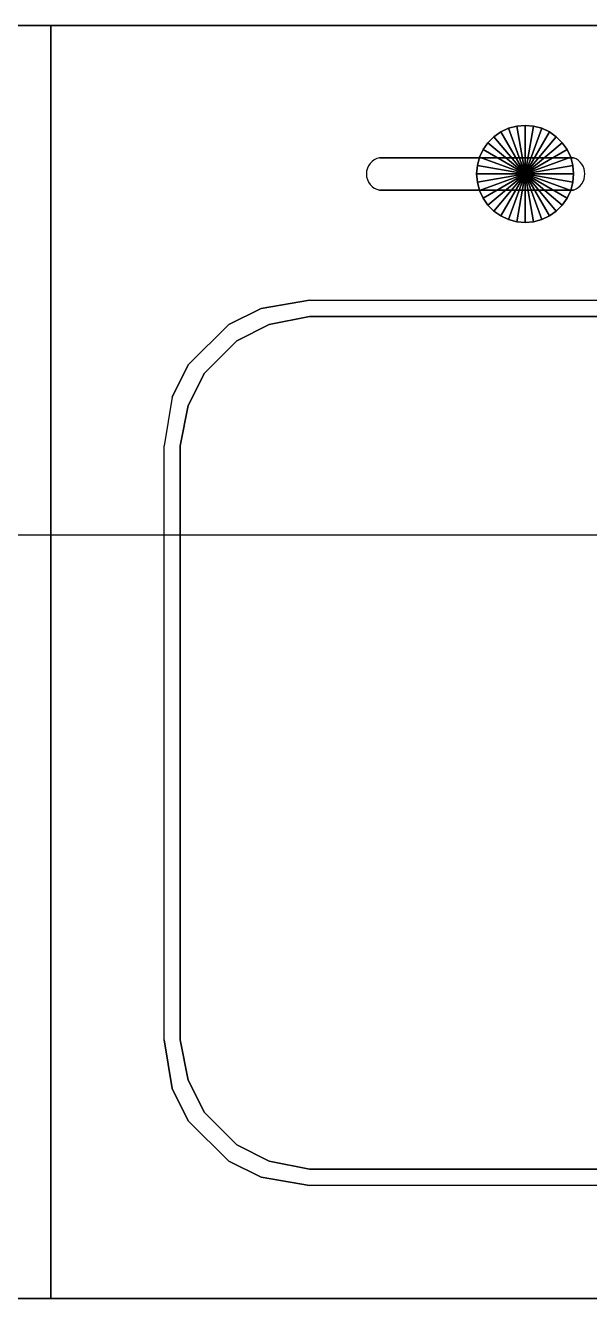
# Model space of a CAD drawing. Header units: inches. Extents: x -7543 to -822, y 102837 to 190349.
# Drawn here: x -831.59908 to -831.59465, y 102836.95143 to 102836.96143 of the extents above; entities that cross this region are included whole.
import ezdxf

# ---------------------------------------------------------------- set-up
doc = ezdxf.new("R2010")
doc.units = ezdxf.units.IN
doc.header["$MEASUREMENT"] = 0
doc.linetypes.add('DASHDOTX2', pattern=[2, 1, -0.5, 0, -0.5])
doc.layers.add('AKS', color=1, linetype='Continuous', lineweight=25)
doc.layers.add('TEFRİŞ', color=7, linetype='Continuous', lineweight=25, true_color=0x78462c)

msp = doc.modelspace()

# ---------------------------------------------------------------- linework, layer by layer
at = {"layer": 'AKS', "linetype": 'DASHDOTX2', "ltscale": 10}
msp.add_line((-831.6986646402642, 102836.9574307916), (-831.3280608453938, 102836.9574307916), dxfattribs=at)
at = {"layer": 'TEFRİŞ'}
for p, q in [((-831.597226394348, 102836.9592082916, -0.004190999999999999), (-831.597480394348, 102836.9590812916, -0.004190999999999999)), ((-831.5968453943481, 102836.9592717916, -0.004190999999999999), (-831.597226394348, 102836.9592082916, -0.004190999999999999)), ((-831.5968453943481, 102836.9592717916, -0.004190999999999999), (-831.590909394348, 102836.9592717916, -0.004190999999999999)), ((-831.5968453943481, 102836.9591447916, -0.004190999999999999), (-831.597162894348, 102836.9590812916, -0.004190999999999999)), ((-831.597480394348, 102836.9590812916, -0.004190999999999999), (-831.5977978943481, 102836.9587637916, -0.004190999999999999)), ((-831.597162894348, 102836.9590812916, -0.004190999999999999), (-831.597416894348, 102836.9589542916, -0.004190999999999999)), ((-831.597416894348, 102836.9589542916, -0.004190999999999999), (-831.5976708943481, 102836.9587002916, -0.004190999999999999)), ((-831.5977978943481, 102836.9587637916, -0.004190999999999999), (-831.597924894348, 102836.9585097916, -0.004190999999999999)), ((-831.5976708943481, 102836.9587002916, -0.004190999999999999), (-831.5977978943481, 102836.9584462916, -0.004190999999999999)), ((-831.597924894348, 102836.9585097916, -0.004190999999999999), (-831.597988394348, 102836.9581287916, -0.004190999999999999)), ((-831.5977978943481, 102836.9584462916, -0.004190999999999999), (-831.597861394348, 102836.9581287916, -0.004190999999999999)), ((-831.597924894348, 102836.9530817916, -0.004190999999999999), (-831.597988394348, 102836.9534627916, -0.004190999999999999)), ((-831.5977978943481, 102836.9531452916, -0.004190999999999999), (-831.597861394348, 102836.9534627916, -0.004190999999999999)), ((-831.5976708943481, 102836.9528912916, -0.004190999999999999), (-831.5977978943481, 102836.9531452916, -0.004190999999999999)), ((-831.5977978943481, 102836.9528277916, -0.004190999999999999), (-831.597924894348, 102836.9530817916, -0.004190999999999999)), ((-831.597480394348, 102836.9525102916, -0.004190999999999999), (-831.5977978943481, 102836.9528277916, -0.004190999999999999)), ((-831.597416894348, 102836.9526372916, -0.004190999999999999), (-831.5976708943481, 102836.9528912916, -0.004190999999999999)), ((-831.597162894348, 102836.9525102916, -0.004190999999999999), (-831.597416894348, 102836.9526372916, -0.004190999999999999)), ((-831.597226394348, 102836.9523832916, -0.004190999999999999), (-831.597480394348, 102836.9525102916, -0.004190999999999999)), ((-831.5968453943481, 102836.9524467916, -0.004190999999999999), (-831.597162894348, 102836.9525102916, -0.004190999999999999)), ((-831.5968453943481, 102836.9523197916, -0.004190999999999999), (-831.597226394348, 102836.9523832916, -0.004190999999999999)), ((-831.590909394348, 102836.9523197916, -0.004190999999999999), (-831.5968453943481, 102836.9523197916, -0.004190999999999999))]:
    msp.add_line(p, q, dxfattribs=at)
for centre, radius, start, end in [((-831.5962695413888, 102836.9602647916, 0.0007620000000000005), 0.0001294089238967639, 101.0724330008495, 258.9275669991505), ((-831.5948175479311, 102836.9602647916, 0.0007620000000000005), 0.000135471253029605, 290.3693599422097, 69.63064005779033)]:
    msp.add_arc(centre, radius, start, end, dxfattribs=at)
for points in [[(-831.598877394348, 102836.9614307916, -0.000127000000000001), (-831.605677394348, 102836.9614307916, -0.000127000000000001), (-831.605677394348, 102836.9614307916), (-831.598877394348, 102836.9614307916)], [(-831.598877394348, 102836.9614307916), (-831.598877394348, 102836.9514307916), (-831.605677394348, 102836.9514307916), (-831.605677394348, 102836.9614307916)], [(-831.5888773943481, 102836.9614307916, -0.000127000000000001), (-831.598877394348, 102836.9614307916, -0.000127000000000001), (-831.598877394348, 102836.9614307916), (-831.5888773943481, 102836.9614307916)], [(-831.598877394348, 102836.9614307916, -0.000127000000000001), (-831.598877394348, 102836.9514307916, -0.000127000000000001), (-831.598877394348, 102836.9514307916), (-831.598877394348, 102836.9614307916)], [(-831.595341894348, 102836.9605947516), (-831.595281694348, 102836.9606228116), (-831.595281694348, 102836.9606228116, 0.0005079999999999999), (-831.595341894348, 102836.9605947516, 0.0005079999999999999)], [(-831.595151394348, 102836.9602647916), (-831.595341894348, 102836.9605947516), (-831.595281694348, 102836.9606228116), (-831.595151394348, 102836.9602647916)], [(-831.595151394348, 102836.9602647916, 0.0005079999999999999), (-831.595341894348, 102836.9605947516, 0.0005079999999999999), (-831.595281694348, 102836.9606228116, 0.0005079999999999999), (-831.595151394348, 102836.9602647916, 0.0005079999999999999)], [(-831.595281694348, 102836.9606228116), (-831.5952175543481, 102836.9606400116), (-831.5952175543481, 102836.9606400116, 0.0005079999999999999), (-831.595281694348, 102836.9606228116, 0.0005079999999999999)], [(-831.595151394348, 102836.9602647916), (-831.595281694348, 102836.9606228116), (-831.5952175543481, 102836.9606400116), (-831.595151394348, 102836.9602647916)], [(-831.595151394348, 102836.9602647916, 0.0005079999999999999), (-831.595281694348, 102836.9606228116, 0.0005079999999999999), (-831.5952175543481, 102836.9606400116, 0.0005079999999999999), (-831.595151394348, 102836.9602647916, 0.0005079999999999999)], [(-831.5952175543481, 102836.9606400116), (-831.595151394348, 102836.9606457916), (-831.595151394348, 102836.9606457916, 0.0005079999999999999), (-831.5952175543481, 102836.9606400116, 0.0005079999999999999)], [(-831.595151394348, 102836.9602647916), (-831.5952175543481, 102836.9606400116), (-831.595151394348, 102836.9606457916), (-831.595151394348, 102836.9602647916)], [(-831.595151394348, 102836.9602647916, 0.0005079999999999999), (-831.5952175543481, 102836.9606400116, 0.0005079999999999999), (-831.595151394348, 102836.9606457916, 0.0005079999999999999), (-831.595151394348, 102836.9602647916, 0.0005079999999999999)], [(-831.595151394348, 102836.9606457916), (-831.5950852343481, 102836.9606400116), (-831.5950852343481, 102836.9606400116, 0.0005079999999999999), (-831.595151394348, 102836.9606457916, 0.0005079999999999999)], [(-831.595151394348, 102836.9602647916), (-831.595151394348, 102836.9606457916), (-831.5950852343481, 102836.9606400116), (-831.595151394348, 102836.9602647916)], [(-831.595151394348, 102836.9602647916, 0.0005079999999999999), (-831.595151394348, 102836.9606457916, 0.0005079999999999999), (-831.5950852343481, 102836.9606400116, 0.0005079999999999999), (-831.595151394348, 102836.9602647916, 0.0005079999999999999)], [(-831.595151394348, 102836.9602647916), (-831.5950852343481, 102836.9606400116), (-831.5950210943481, 102836.9606228116), (-831.595151394348, 102836.9602647916)], [(-831.595151394348, 102836.9602647916, 0.0005079999999999999), (-831.5950852343481, 102836.9606400116, 0.0005079999999999999), (-831.5950210943481, 102836.9606228116, 0.0005079999999999999), (-831.595151394348, 102836.9602647916, 0.0005079999999999999)], [(-831.595151394348, 102836.9602647916), (-831.5950210943481, 102836.9606228116), (-831.5949608943481, 102836.9605947516), (-831.595151394348, 102836.9602647916)], [(-831.595151394348, 102836.9602647916, 0.0005079999999999999), (-831.5950210943481, 102836.9606228116, 0.0005079999999999999), (-831.5949608943481, 102836.9605947516, 0.0005079999999999999), (-831.595151394348, 102836.9602647916, 0.0005079999999999999)], [(-831.5950852343481, 102836.9606400116), (-831.5950210943481, 102836.9606228116), (-831.5950210943481, 102836.9606228116, 0.0005079999999999999), (-831.5950852343481, 102836.9606400116, 0.0005079999999999999)], [(-831.5950210943481, 102836.9606228116), (-831.5949608943481, 102836.9605947516), (-831.5949608943481, 102836.9605947516, 0.0005079999999999999), (-831.5950210943481, 102836.9606228116, 0.0005079999999999999)], [(-831.5954813543481, 102836.9604552916), (-831.5954432543481, 102836.9605096916), (-831.5954432543481, 102836.9605096916, 0.0005079999999999999), (-831.5954813543481, 102836.9604552916, 0.0005079999999999999)], [(-831.595151394348, 102836.9602647916), (-831.5954813543481, 102836.9604552916), (-831.5954432543481, 102836.9605096916), (-831.595151394348, 102836.9602647916)], [(-831.595151394348, 102836.9602647916, 0.0005079999999999999), (-831.5954813543481, 102836.9604552916, 0.0005079999999999999), (-831.5954432543481, 102836.9605096916, 0.0005079999999999999), (-831.595151394348, 102836.9602647916, 0.0005079999999999999)], [(-831.5954432543481, 102836.9605096916), (-831.5953962943481, 102836.9605566516), (-831.5953962943481, 102836.9605566516, 0.0005079999999999999), (-831.5954432543481, 102836.9605096916, 0.0005079999999999999)], [(-831.595151394348, 102836.9602647916), (-831.5954432543481, 102836.9605096916), (-831.5953962943481, 102836.9605566516), (-831.595151394348, 102836.9602647916)], [(-831.595151394348, 102836.9602647916, 0.0005079999999999999), (-831.5954432543481, 102836.9605096916, 0.0005079999999999999), (-831.5953962943481, 102836.9605566516, 0.0005079999999999999), (-831.595151394348, 102836.9602647916, 0.0005079999999999999)], [(-831.5953962943481, 102836.9605566516), (-831.595341894348, 102836.9605947516), (-831.595341894348, 102836.9605947516, 0.0005079999999999999), (-831.5953962943481, 102836.9605566516, 0.0005079999999999999)], [(-831.595151394348, 102836.9602647916), (-831.5953962943481, 102836.9605566516), (-831.595341894348, 102836.9605947516), (-831.595151394348, 102836.9602647916)], [(-831.595151394348, 102836.9602647916, 0.0005079999999999999), (-831.5953962943481, 102836.9605566516, 0.0005079999999999999), (-831.595341894348, 102836.9605947516, 0.0005079999999999999), (-831.595151394348, 102836.9602647916, 0.0005079999999999999)], [(-831.595151394348, 102836.9602647916), (-831.5949608943481, 102836.9605947516), (-831.594906494348, 102836.9605566516), (-831.595151394348, 102836.9602647916)], [(-831.595151394348, 102836.9602647916, 0.0005079999999999999), (-831.5949608943481, 102836.9605947516, 0.0005079999999999999), (-831.594906494348, 102836.9605566516, 0.0005079999999999999), (-831.595151394348, 102836.9602647916, 0.0005079999999999999)], [(-831.595151394348, 102836.9602647916), (-831.594906494348, 102836.9605566516), (-831.5948595343481, 102836.9605096916), (-831.595151394348, 102836.9602647916)], [(-831.595151394348, 102836.9602647916, 0.0005079999999999999), (-831.594906494348, 102836.9605566516, 0.0005079999999999999), (-831.5948595343481, 102836.9605096916, 0.0005079999999999999), (-831.595151394348, 102836.9602647916, 0.0005079999999999999)], [(-831.595151394348, 102836.9602647916), (-831.5948595343481, 102836.9605096916), (-831.5948214343481, 102836.9604552916), (-831.595151394348, 102836.9602647916)], [(-831.595151394348, 102836.9602647916, 0.0005079999999999999), (-831.5948595343481, 102836.9605096916, 0.0005079999999999999), (-831.5948214343481, 102836.9604552916, 0.0005079999999999999), (-831.595151394348, 102836.9602647916, 0.0005079999999999999)], [(-831.5949608943481, 102836.9605947516), (-831.594906494348, 102836.9605566516), (-831.594906494348, 102836.9605566516, 0.0005079999999999999), (-831.5949608943481, 102836.9605947516, 0.0005079999999999999)], [(-831.594906494348, 102836.9605566516), (-831.5948595343481, 102836.9605096916), (-831.5948595343481, 102836.9605096916, 0.0005079999999999999), (-831.594906494348, 102836.9605566516, 0.0005079999999999999)], [(-831.5948595343481, 102836.9605096916), (-831.5948214343481, 102836.9604552916), (-831.5948214343481, 102836.9604552916, 0.0005079999999999999), (-831.5948595343481, 102836.9605096916, 0.0005079999999999999)], [(-831.595509414348, 102836.9603950916), (-831.5954813543481, 102836.9604552916), (-831.5954813543481, 102836.9604552916, 0.0005079999999999999), (-831.595509414348, 102836.9603950916, 0.0005079999999999999)], [(-831.595151394348, 102836.9602647916), (-831.595509414348, 102836.9603950916), (-831.5954813543481, 102836.9604552916), (-831.595151394348, 102836.9602647916)], [(-831.595151394348, 102836.9602647916, 0.0005079999999999999), (-831.595509414348, 102836.9603950916, 0.0005079999999999999), (-831.5954813543481, 102836.9604552916, 0.0005079999999999999), (-831.595151394348, 102836.9602647916, 0.0005079999999999999)], [(-831.595151394348, 102836.9602647916), (-831.5948214343481, 102836.9604552916), (-831.594793374348, 102836.9603950916), (-831.595151394348, 102836.9602647916)], [(-831.595151394348, 102836.9602647916, 0.0005079999999999999), (-831.5948214343481, 102836.9604552916, 0.0005079999999999999), (-831.594793374348, 102836.9603950916, 0.0005079999999999999), (-831.595151394348, 102836.9602647916, 0.0005079999999999999)], [(-831.5948214343481, 102836.9604552916), (-831.594793374348, 102836.9603950916), (-831.594793374348, 102836.9603950916, 0.0005079999999999999), (-831.5948214343481, 102836.9604552916, 0.0005079999999999999)], [(-831.5962943943481, 102836.9603917916, 0.0007620000000000005), (-831.5947703943481, 102836.9603917916, 0.0007620000000000005), (-831.5947703943481, 102836.9603917916, 0.0005079999999999999), (-831.5962943943481, 102836.9603917916, 0.0005079999999999999)], [(-831.5955323943481, 102836.9602647916), (-831.595526614348, 102836.9603309516), (-831.595526614348, 102836.9603309516, 0.0005079999999999999), (-831.5955323943481, 102836.9602647916, 0.0005079999999999999)], [(-831.595151394348, 102836.9602647916), (-831.5955323943481, 102836.9602647916), (-831.595526614348, 102836.9603309516), (-831.595151394348, 102836.9602647916)], [(-831.595151394348, 102836.9602647916, 0.0005079999999999999), (-831.5955323943481, 102836.9602647916, 0.0005079999999999999), (-831.595526614348, 102836.9603309516, 0.0005079999999999999), (-831.595151394348, 102836.9602647916, 0.0005079999999999999)], [(-831.595526614348, 102836.9603309516), (-831.595509414348, 102836.9603950916), (-831.595509414348, 102836.9603950916, 0.0005079999999999999), (-831.595526614348, 102836.9603309516, 0.0005079999999999999)], [(-831.595151394348, 102836.9602647916), (-831.595526614348, 102836.9603309516), (-831.595509414348, 102836.9603950916), (-831.595151394348, 102836.9602647916)], [(-831.595151394348, 102836.9602647916, 0.0005079999999999999), (-831.595526614348, 102836.9603309516, 0.0005079999999999999), (-831.595509414348, 102836.9603950916, 0.0005079999999999999), (-831.595151394348, 102836.9602647916, 0.0005079999999999999)], [(-831.595151394348, 102836.9602647916), (-831.594793374348, 102836.9603950916), (-831.594776174348, 102836.9603309516), (-831.595151394348, 102836.9602647916)], [(-831.595151394348, 102836.9602647916, 0.0005079999999999999), (-831.594793374348, 102836.9603950916, 0.0005079999999999999), (-831.594776174348, 102836.9603309516, 0.0005079999999999999), (-831.595151394348, 102836.9602647916, 0.0005079999999999999)], [(-831.595151394348, 102836.9602647916), (-831.594776174348, 102836.9603309516), (-831.5947703943481, 102836.9602647916), (-831.595151394348, 102836.9602647916)], [(-831.595151394348, 102836.9602647916, 0.0005079999999999999), (-831.594776174348, 102836.9603309516, 0.0005079999999999999), (-831.5947703943481, 102836.9602647916, 0.0005079999999999999), (-831.595151394348, 102836.9602647916, 0.0005079999999999999)], [(-831.594793374348, 102836.9603950916), (-831.594776174348, 102836.9603309516), (-831.594776174348, 102836.9603309516, 0.0005079999999999999), (-831.594793374348, 102836.9603950916, 0.0005079999999999999)], [(-831.594776174348, 102836.9603309516), (-831.5947703943481, 102836.9602647916), (-831.5947703943481, 102836.9602647916, 0.0005079999999999999), (-831.594776174348, 102836.9603309516, 0.0005079999999999999)], [(-831.595526614348, 102836.9601986316), (-831.5955323943481, 102836.9602647916), (-831.5955323943481, 102836.9602647916, 0.0005079999999999999), (-831.595526614348, 102836.9601986316, 0.0005079999999999999)], [(-831.595151394348, 102836.9602647916), (-831.595526614348, 102836.9601986316), (-831.5955323943481, 102836.9602647916), (-831.595151394348, 102836.9602647916)], [(-831.595526614348, 102836.9601986316), (-831.5955323943481, 102836.9602647916), (-831.5955323943481, 102836.9602647916, 0.0005079999999999999), (-831.595526614348, 102836.9601986316, 0.0005079999999999999)], [(-831.595151394348, 102836.9602647916), (-831.595509414348, 102836.9601344916), (-831.595526614348, 102836.9601986316), (-831.595151394348, 102836.9602647916)], [(-831.595151394348, 102836.9602647916, 0.0005079999999999999), (-831.595509414348, 102836.9601344916, 0.0005079999999999999), (-831.595526614348, 102836.9601986316, 0.0005079999999999999), (-831.595151394348, 102836.9602647916, 0.0005079999999999999)], [(-831.595509414348, 102836.9601344916), (-831.595526614348, 102836.9601986316), (-831.595526614348, 102836.9601986316, 0.0005079999999999999), (-831.595509414348, 102836.9601344916, 0.0005079999999999999)], [(-831.595151394348, 102836.9602647916), (-831.5954813543481, 102836.9600742916), (-831.595509414348, 102836.9601344916), (-831.595151394348, 102836.9602647916)], [(-831.595151394348, 102836.9602647916, 0.0005079999999999999), (-831.5954813543481, 102836.9600742916, 0.0005079999999999999), (-831.595509414348, 102836.9601344916, 0.0005079999999999999), (-831.595151394348, 102836.9602647916, 0.0005079999999999999)], [(-831.595151394348, 102836.9602647916), (-831.5954432543481, 102836.9600198916), (-831.5954813543481, 102836.9600742916), (-831.595151394348, 102836.9602647916)], [(-831.595151394348, 102836.9602647916, 0.0005079999999999999), (-831.5954432543481, 102836.9600198916, 0.0005079999999999999), (-831.5954813543481, 102836.9600742916, 0.0005079999999999999), (-831.595151394348, 102836.9602647916, 0.0005079999999999999)], [(-831.595151394348, 102836.9602647916), (-831.5953962943481, 102836.9599729316), (-831.5954432543481, 102836.9600198916), (-831.595151394348, 102836.9602647916)], [(-831.595151394348, 102836.9602647916, 0.0005079999999999999), (-831.5953962943481, 102836.9599729316, 0.0005079999999999999), (-831.5954432543481, 102836.9600198916, 0.0005079999999999999), (-831.595151394348, 102836.9602647916, 0.0005079999999999999)], [(-831.595151394348, 102836.9602647916), (-831.595341894348, 102836.9599348316), (-831.5953962943481, 102836.9599729316), (-831.595151394348, 102836.9602647916)], [(-831.595151394348, 102836.9602647916, 0.0005079999999999999), (-831.595341894348, 102836.9599348316, 0.0005079999999999999), (-831.5953962943481, 102836.9599729316, 0.0005079999999999999), (-831.595151394348, 102836.9602647916, 0.0005079999999999999)], [(-831.595151394348, 102836.9602647916), (-831.595281694348, 102836.9599067716), (-831.595341894348, 102836.9599348316), (-831.595151394348, 102836.9602647916)], [(-831.595151394348, 102836.9602647916, 0.0005079999999999999), (-831.595281694348, 102836.9599067716, 0.0005079999999999999), (-831.595341894348, 102836.9599348316, 0.0005079999999999999), (-831.595151394348, 102836.9602647916, 0.0005079999999999999)], [(-831.595151394348, 102836.9602647916), (-831.5952175543481, 102836.9598895716), (-831.595281694348, 102836.9599067716), (-831.595151394348, 102836.9602647916)], [(-831.595151394348, 102836.9602647916, 0.0005079999999999999), (-831.5952175543481, 102836.9598895716, 0.0005079999999999999), (-831.595281694348, 102836.9599067716, 0.0005079999999999999), (-831.595151394348, 102836.9602647916, 0.0005079999999999999)], [(-831.595151394348, 102836.9602647916), (-831.595151394348, 102836.9598837916), (-831.5952175543481, 102836.9598895716), (-831.595151394348, 102836.9602647916)], [(-831.595151394348, 102836.9602647916, 0.0005079999999999999), (-831.595151394348, 102836.9598837916, 0.0005079999999999999), (-831.5952175543481, 102836.9598895716, 0.0005079999999999999), (-831.595151394348, 102836.9602647916, 0.0005079999999999999)], [(-831.595151394348, 102836.9602647916), (-831.5947703943481, 102836.9602647916), (-831.594776174348, 102836.9601986316), (-831.595151394348, 102836.9602647916)], [(-831.595151394348, 102836.9602647916, 0.0005079999999999999), (-831.5947703943481, 102836.9602647916, 0.0005079999999999999), (-831.594776174348, 102836.9601986316, 0.0005079999999999999), (-831.595151394348, 102836.9602647916, 0.0005079999999999999)], [(-831.595151394348, 102836.9602647916), (-831.594776174348, 102836.9601986316), (-831.594793374348, 102836.9601344916), (-831.595151394348, 102836.9602647916)], [(-831.595151394348, 102836.9602647916, 0.0005079999999999999), (-831.594776174348, 102836.9601986316, 0.0005079999999999999), (-831.594793374348, 102836.9601344916, 0.0005079999999999999), (-831.595151394348, 102836.9602647916, 0.0005079999999999999)], [(-831.595151394348, 102836.9602647916), (-831.594793374348, 102836.9601344916), (-831.5948214343481, 102836.9600742916), (-831.595151394348, 102836.9602647916)], [(-831.595151394348, 102836.9602647916, 0.0005079999999999999), (-831.594793374348, 102836.9601344916, 0.0005079999999999999), (-831.5948214343481, 102836.9600742916, 0.0005079999999999999), (-831.595151394348, 102836.9602647916, 0.0005079999999999999)], [(-831.595151394348, 102836.9602647916), (-831.5948214343481, 102836.9600742916), (-831.5948595343481, 102836.9600198916), (-831.595151394348, 102836.9602647916)], [(-831.595151394348, 102836.9602647916, 0.0005079999999999999), (-831.5948214343481, 102836.9600742916, 0.0005079999999999999), (-831.5948595343481, 102836.9600198916, 0.0005079999999999999), (-831.595151394348, 102836.9602647916, 0.0005079999999999999)], [(-831.595151394348, 102836.9602647916), (-831.5948595343481, 102836.9600198916), (-831.594906494348, 102836.9599729316), (-831.595151394348, 102836.9602647916)], [(-831.595151394348, 102836.9602647916, 0.0005079999999999999), (-831.5948595343481, 102836.9600198916, 0.0005079999999999999), (-831.594906494348, 102836.9599729316, 0.0005079999999999999), (-831.595151394348, 102836.9602647916, 0.0005079999999999999)], [(-831.595151394348, 102836.9602647916), (-831.594906494348, 102836.9599729316), (-831.5949608943481, 102836.9599348316), (-831.595151394348, 102836.9602647916)], [(-831.595151394348, 102836.9602647916, 0.0005079999999999999), (-831.594906494348, 102836.9599729316, 0.0005079999999999999), (-831.5949608943481, 102836.9599348316, 0.0005079999999999999), (-831.595151394348, 102836.9602647916, 0.0005079999999999999)], [(-831.595151394348, 102836.9602647916), (-831.5949608943481, 102836.9599348316), (-831.5950210943481, 102836.9599067716), (-831.595151394348, 102836.9602647916)], [(-831.595151394348, 102836.9602647916, 0.0005079999999999999), (-831.5949608943481, 102836.9599348316, 0.0005079999999999999), (-831.5950210943481, 102836.9599067716, 0.0005079999999999999), (-831.595151394348, 102836.9602647916, 0.0005079999999999999)], [(-831.595151394348, 102836.9602647916), (-831.5950210943481, 102836.9599067716), (-831.5950852343481, 102836.9598895716), (-831.595151394348, 102836.9602647916)], [(-831.595151394348, 102836.9602647916, 0.0005079999999999999), (-831.5950210943481, 102836.9599067716, 0.0005079999999999999), (-831.5950852343481, 102836.9598895716, 0.0005079999999999999), (-831.595151394348, 102836.9602647916, 0.0005079999999999999)], [(-831.595151394348, 102836.9602647916), (-831.5950852343481, 102836.9598895716), (-831.595151394348, 102836.9598837916), (-831.595151394348, 102836.9602647916)], [(-831.595151394348, 102836.9602647916, 0.0005079999999999999), (-831.5950852343481, 102836.9598895716, 0.0005079999999999999), (-831.595151394348, 102836.9598837916, 0.0005079999999999999), (-831.595151394348, 102836.9602647916, 0.0005079999999999999)], [(-831.594776174348, 102836.9601986316), (-831.594793374348, 102836.9601344916), (-831.594793374348, 102836.9601344916, 0.0005079999999999999), (-831.594776174348, 102836.9601986316, 0.0005079999999999999)], [(-831.5947703943481, 102836.9602647916), (-831.594776174348, 102836.9601986316), (-831.594776174348, 102836.9601986316, 0.0005079999999999999), (-831.5947703943481, 102836.9602647916, 0.0005079999999999999)], [(-831.5962943943481, 102836.9601377916, 0.0007620000000000005), (-831.5947703943481, 102836.9601377916, 0.0007620000000000005), (-831.5947703943481, 102836.9601377916, 0.0005079999999999999), (-831.5962943943481, 102836.9601377916, 0.0005079999999999999)], [(-831.5954813543481, 102836.9600742916), (-831.595509414348, 102836.9601344916), (-831.595509414348, 102836.9601344916, 0.0005079999999999999), (-831.5954813543481, 102836.9600742916, 0.0005079999999999999)], [(-831.594793374348, 102836.9601344916), (-831.5948214343481, 102836.9600742916), (-831.5948214343481, 102836.9600742916, 0.0005079999999999999), (-831.594793374348, 102836.9601344916, 0.0005079999999999999)], [(-831.5954432543481, 102836.9600198916), (-831.5954813543481, 102836.9600742916), (-831.5954813543481, 102836.9600742916, 0.0005079999999999999), (-831.5954432543481, 102836.9600198916, 0.0005079999999999999)], [(-831.5953962943481, 102836.9599729316), (-831.5954432543481, 102836.9600198916), (-831.5954432543481, 102836.9600198916, 0.0005079999999999999), (-831.5953962943481, 102836.9599729316, 0.0005079999999999999)], [(-831.5948595343481, 102836.9600198916), (-831.594906494348, 102836.9599729316), (-831.594906494348, 102836.9599729316, 0.0005079999999999999), (-831.5948595343481, 102836.9600198916, 0.0005079999999999999)], [(-831.5948214343481, 102836.9600742916), (-831.5948595343481, 102836.9600198916), (-831.5948595343481, 102836.9600198916, 0.0005079999999999999), (-831.5948214343481, 102836.9600742916, 0.0005079999999999999)], [(-831.595341894348, 102836.9599348316), (-831.5953962943481, 102836.9599729316), (-831.5953962943481, 102836.9599729316, 0.0005079999999999999), (-831.595341894348, 102836.9599348316, 0.0005079999999999999)], [(-831.595281694348, 102836.9599067716), (-831.595341894348, 102836.9599348316), (-831.595341894348, 102836.9599348316, 0.0005079999999999999), (-831.595281694348, 102836.9599067716, 0.0005079999999999999)], [(-831.5952175543481, 102836.9598895716), (-831.595281694348, 102836.9599067716), (-831.595281694348, 102836.9599067716, 0.0005079999999999999), (-831.5952175543481, 102836.9598895716, 0.0005079999999999999)], [(-831.5950210943481, 102836.9599067716), (-831.5950852343481, 102836.9598895716), (-831.5950852343481, 102836.9598895716, 0.0005079999999999999), (-831.5950210943481, 102836.9599067716, 0.0005079999999999999)], [(-831.5949608943481, 102836.9599348316), (-831.5950210943481, 102836.9599067716), (-831.5950210943481, 102836.9599067716, 0.0005079999999999999), (-831.5949608943481, 102836.9599348316, 0.0005079999999999999)], [(-831.594906494348, 102836.9599729316), (-831.5949608943481, 102836.9599348316), (-831.5949608943481, 102836.9599348316, 0.0005079999999999999), (-831.594906494348, 102836.9599729316, 0.0005079999999999999)], [(-831.595151394348, 102836.9598837916), (-831.5952175543481, 102836.9598895716), (-831.5952175543481, 102836.9598895716, 0.0005079999999999999), (-831.595151394348, 102836.9598837916, 0.0005079999999999999)], [(-831.5950852343481, 102836.9598895716), (-831.595151394348, 102836.9598837916), (-831.595151394348, 102836.9598837916, 0.0005079999999999999), (-831.5950852343481, 102836.9598895716, 0.0005079999999999999)], [(-831.5968453943481, 102836.9591447916, -0.004190999999999999), (-831.597162894348, 102836.9590812916, -0.004190999999999999), (-831.597162894348, 102836.9590812916, -0.000127000000000001), (-831.5968453943481, 102836.9591447916, -0.000127000000000001)], [(-831.590909394348, 102836.9591447916, -0.004190999999999999), (-831.5968453943481, 102836.9591447916, -0.004190999999999999), (-831.5968453943481, 102836.9591447916, -0.000127000000000001), (-831.590909394348, 102836.9591447916, -0.000127000000000001)], [(-831.597162894348, 102836.9590812916, -0.004190999999999999), (-831.597416894348, 102836.9589542916, -0.004190999999999999), (-831.597416894348, 102836.9589542916, -0.000127000000000001), (-831.597162894348, 102836.9590812916, -0.000127000000000001)], [(-831.597416894348, 102836.9589542916, -0.004190999999999999), (-831.5976708943481, 102836.9587002916, -0.004190999999999999), (-831.5976708943481, 102836.9587002916, -0.000127000000000001), (-831.597416894348, 102836.9589542916, -0.000127000000000001)], [(-831.5976708943481, 102836.9587002916, -0.004190999999999999), (-831.5977978943481, 102836.9584462916, -0.004190999999999999), (-831.5977978943481, 102836.9584462916, -0.000127000000000001), (-831.5976708943481, 102836.9587002916, -0.000127000000000001)], [(-831.5977978943481, 102836.9584462916, -0.004190999999999999), (-831.597861394348, 102836.9581287916, -0.004190999999999999), (-831.597861394348, 102836.9581287916, -0.000127000000000001), (-831.5977978943481, 102836.9584462916, -0.000127000000000001)], [(-831.597861394348, 102836.9581287916, -0.004190999999999999), (-831.597861394348, 102836.9534627916, -0.004190999999999999), (-831.597861394348, 102836.9534627916, -0.000127000000000001), (-831.597861394348, 102836.9581287916, -0.000127000000000001)], [(-831.597861394348, 102836.9534627916, -0.004190999999999999), (-831.5977978943481, 102836.9531452916, -0.004190999999999999), (-831.5977978943481, 102836.9531452916, -0.000127000000000001), (-831.597861394348, 102836.9534627916, -0.000127000000000001)], [(-831.5977978943481, 102836.9531452916, -0.004190999999999999), (-831.5976708943481, 102836.9528912916, -0.004190999999999999), (-831.5976708943481, 102836.9528912916, -0.000127000000000001), (-831.5977978943481, 102836.9531452916, -0.000127000000000001)], [(-831.5976708943481, 102836.9528912916, -0.004190999999999999), (-831.597416894348, 102836.9526372916, -0.004190999999999999), (-831.597416894348, 102836.9526372916, -0.000127000000000001), (-831.5976708943481, 102836.9528912916, -0.000127000000000001)], [(-831.597416894348, 102836.9526372916, -0.004190999999999999), (-831.597162894348, 102836.9525102916, -0.004190999999999999), (-831.597162894348, 102836.9525102916, -0.000127000000000001), (-831.597416894348, 102836.9526372916, -0.000127000000000001)], [(-831.597162894348, 102836.9525102916, -0.004190999999999999), (-831.5968453943481, 102836.9524467916, -0.004190999999999999), (-831.5968453943481, 102836.9524467916, -0.000127000000000001), (-831.597162894348, 102836.9525102916, -0.000127000000000001)], [(-831.5968453943481, 102836.9524467916, -0.004190999999999999), (-831.590909394348, 102836.9524467916, -0.004190999999999999), (-831.590909394348, 102836.9524467916, -0.000127000000000001), (-831.5968453943481, 102836.9524467916, -0.000127000000000001)], [(-831.605677394348, 102836.9514307916, -0.000127000000000001), (-831.598877394348, 102836.9514307916, -0.000127000000000001), (-831.598877394348, 102836.9514307916), (-831.605677394348, 102836.9514307916)], [(-831.598877394348, 102836.9514307916, -0.000127000000000001), (-831.5888773943481, 102836.9514307916, -0.000127000000000001), (-831.5888773943481, 102836.9514307916), (-831.598877394348, 102836.9514307916)]]:
    msp.add_3dface(points, dxfattribs=at)
for points, invisible_edges in [([(-831.5977978943481, 102836.9587637916), (-831.597480394348, 102836.9590812916), (-831.598877394348, 102836.9614307916), (-831.598877394348, 102836.9599067916)], 10), ([(-831.597480394348, 102836.9590812916), (-831.597226394348, 102836.9592082916), (-831.597416894348, 102836.9614307916), (-831.598877394348, 102836.9614307916)], 10), ([(-831.5968453943481, 102836.9592717916), (-831.5968453943481, 102836.9614307916), (-831.597416894348, 102836.9614307916), (-831.597226394348, 102836.9592082916)], 5), ([(-831.590909394348, 102836.9592717916), (-831.590909394348, 102836.9614307916), (-831.5968453943481, 102836.9614307916), (-831.5968453943481, 102836.9592717916)], 13), ([(-831.597924894348, 102836.9585097916), (-831.5977978943481, 102836.9587637916), (-831.598877394348, 102836.9599067916), (-831.598877394348, 102836.9588272916)], 10), ([(-831.597226394348, 102836.9592082916), (-831.597480394348, 102836.9590812916), (-831.597416894348, 102836.9589542916, -0.000127000000000001), (-831.597162894348, 102836.9590812916, -0.000127000000000001)], 10), ([(-831.5968453943481, 102836.9591447916, -0.000127000000000001), (-831.5968453943481, 102836.9592717916), (-831.597226394348, 102836.9592082916), (-831.597162894348, 102836.9590812916, -0.000127000000000001)], 5), ([(-831.590909394348, 102836.9591447916, -0.000127000000000001), (-831.5968453943481, 102836.9591447916, -0.000127000000000001), (-831.5968453943481, 102836.9592717916), (-831.590909394348, 102836.9592717916)], 10), ([(-831.597480394348, 102836.9590812916), (-831.5977978943481, 102836.9587637916), (-831.5976708943481, 102836.9587002916, -0.000127000000000001), (-831.597416894348, 102836.9589542916, -0.000127000000000001)], 10), ([(-831.597988394348, 102836.9581287916), (-831.598877394348, 102836.9581287916), (-831.598877394348, 102836.9588272916), (-831.597924894348, 102836.9585097916)], 5), ([(-831.5976708943481, 102836.9587002916, -0.000127000000000001), (-831.5977978943481, 102836.9587637916), (-831.597924894348, 102836.9585097916), (-831.5977978943481, 102836.9584462916, -0.000127000000000001)], 5), ([(-831.5977978943481, 102836.9584462916, -0.000127000000000001), (-831.597924894348, 102836.9585097916), (-831.597988394348, 102836.9581287916), (-831.597861394348, 102836.9581287916, -0.000127000000000001)], 5), ([(-831.597988394348, 102836.9581287916), (-831.598877394348, 102836.9581287916), (-831.598877394348, 102836.9534627916), (-831.597988394348, 102836.9534627916)], 5), ([(-831.597861394348, 102836.9581287916, -0.000127000000000001), (-831.597861394348, 102836.9534627916, -0.000127000000000001), (-831.597988394348, 102836.9534627916), (-831.597988394348, 102836.9581287916)], 10), ([(-831.597988394348, 102836.9534627916), (-831.597924894348, 102836.9530817916), (-831.598877394348, 102836.9527007916), (-831.598877394348, 102836.9534627916)], 10), ([(-831.5977978943481, 102836.9531452916, -0.000127000000000001), (-831.597924894348, 102836.9530817916), (-831.597988394348, 102836.9534627916), (-831.597861394348, 102836.9534627916, -0.000127000000000001)], 5), ([(-831.5976708943481, 102836.9528912916, -0.000127000000000001), (-831.5977978943481, 102836.9528277916), (-831.597924894348, 102836.9530817916), (-831.5977978943481, 102836.9531452916, -0.000127000000000001)], 5), ([(-831.597924894348, 102836.9530817916), (-831.5977978943481, 102836.9528277916), (-831.598877394348, 102836.9519387916), (-831.598877394348, 102836.9527007916)], 10), ([(-831.5977978943481, 102836.9528277916), (-831.597480394348, 102836.9525102916), (-831.598877394348, 102836.9514307916), (-831.598877394348, 102836.9519387916)], 10), ([(-831.597480394348, 102836.9525102916), (-831.5977978943481, 102836.9528277916), (-831.5976708943481, 102836.9528912916, -0.000127000000000001), (-831.597416894348, 102836.9526372916, -0.000127000000000001)], 10), ([(-831.597226394348, 102836.9523832916), (-831.597480394348, 102836.9525102916), (-831.597416894348, 102836.9526372916, -0.000127000000000001), (-831.597162894348, 102836.9525102916, -0.000127000000000001)], 10), ([(-831.597480394348, 102836.9525102916), (-831.5982423943481, 102836.9514307916), (-831.598877394348, 102836.9514307916)], 9), ([(-831.597480394348, 102836.9525102916), (-831.597226394348, 102836.9523832916), (-831.597416894348, 102836.9514307916), (-831.5982423943481, 102836.9514307916)], 10), ([(-831.5968453943481, 102836.9524467916, -0.000127000000000001), (-831.5968453943481, 102836.9523197916), (-831.597226394348, 102836.9523832916), (-831.597162894348, 102836.9525102916, -0.000127000000000001)], 5), ([(-831.590909394348, 102836.9524467916, -0.000127000000000001), (-831.5968453943481, 102836.9524467916, -0.000127000000000001), (-831.5968453943481, 102836.9523197916), (-831.590909394348, 102836.9523197916)], 14), ([(-831.5968453943481, 102836.9523197916), (-831.5968453943481, 102836.9514307916), (-831.597416894348, 102836.9514307916), (-831.597226394348, 102836.9523832916)], 5), ([(-831.590909394348, 102836.9523197916), (-831.5968453943481, 102836.9523197916), (-831.5968453943481, 102836.9514307916), (-831.590909394348, 102836.9514307916)], 11)]:
    msp.add_3dface(points, dxfattribs=dict(at, invisible_edges=invisible_edges))

doc.saveas('drawing.dxf')
